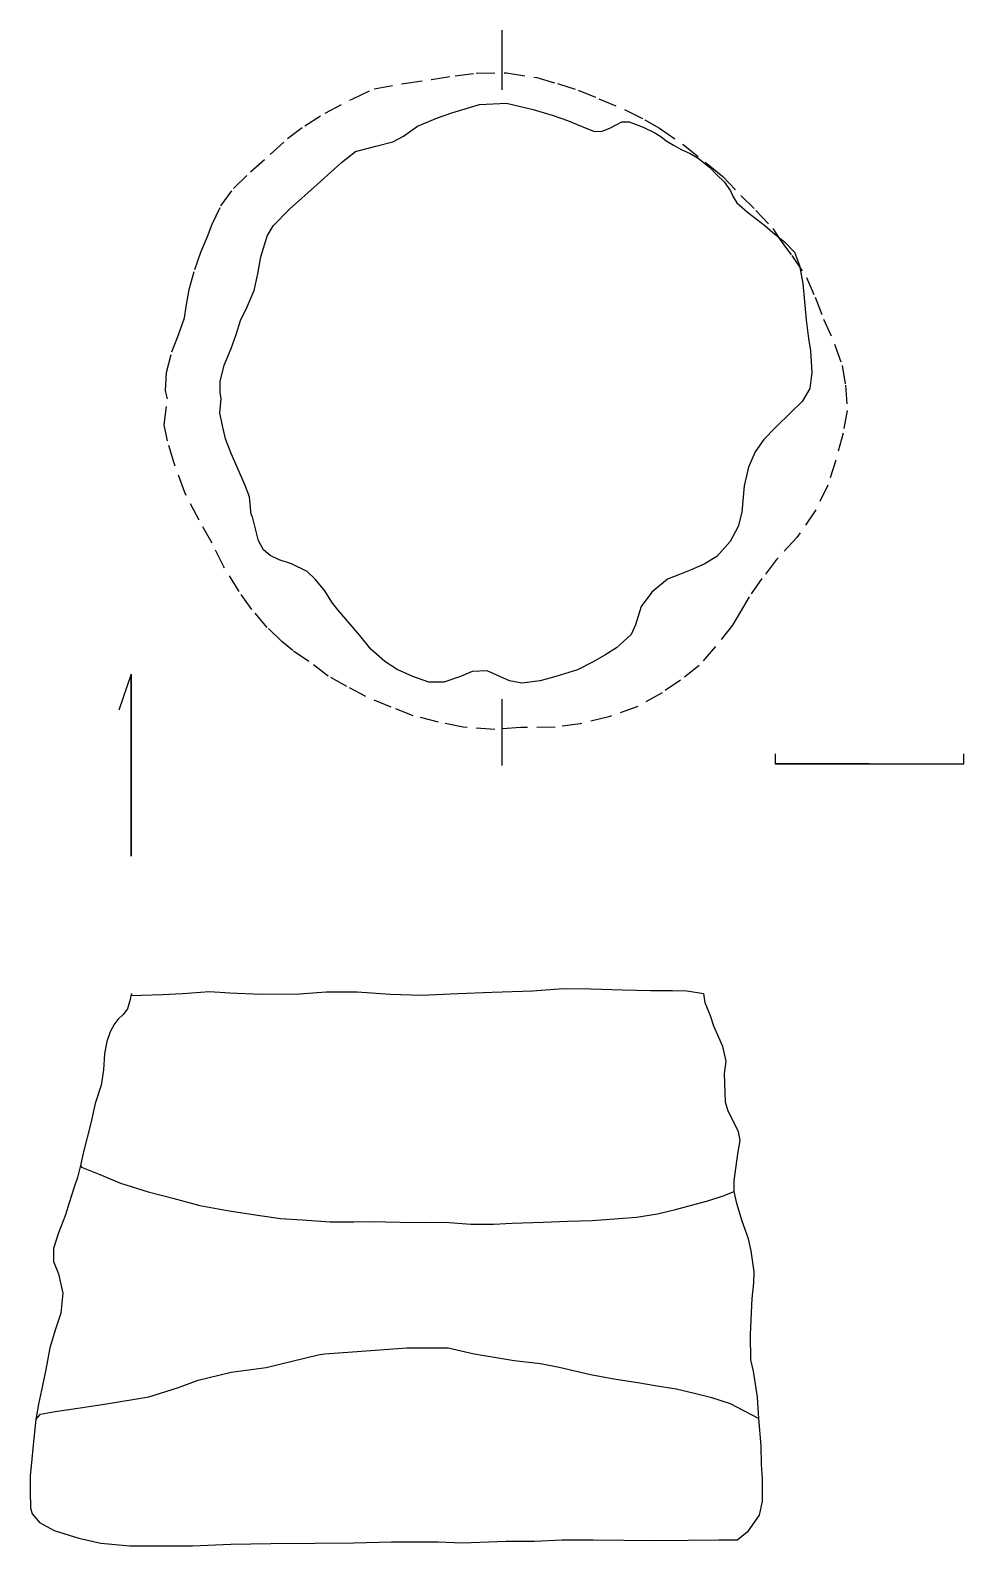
# Model space of a CAD drawing. Extents: x 3.6 to 16.2, y 0.1 to 20.6.
import ezdxf

# ---------------------------------------------------------------- set-up
doc = ezdxf.new("R2010")
doc.units = 0
doc.linetypes.add('HIDDEN', pattern=[0.375, 0.25, -0.125])
doc.layers.add('LAYER1', color=7, linetype='CONTINUOUS')
doc.layers.add('LAYER25', color=7, linetype='CONTINUOUS')

msp = doc.modelspace()

# ---------------------------------------------------------------- linework, layer by layer
at = {"layer": 'LAYER1', "color": 3, "linetype": 'CONTINUOUS'}
for points in [[(9.9714, 20.566), (9.9714, 19.7633)], [(9.9714, 11.5469), (9.9714, 10.6494)]]:
    msp.add_lwpolyline(points, dxfattribs=at)
at = {"layer": 'LAYER1', "color": 7, "linetype": 'HIDDEN'}
msp.add_lwpolyline([(5.4593, 15.5952), (5.4344, 15.7049), (5.4494, 15.9492), (5.5192, 16.2284), (5.6089, 16.4578), (5.6887, 16.6871), (5.7136, 16.8417), (5.7535, 17.071), (5.8283, 17.3402), (5.913, 17.5746), (6.0028, 17.784), (6.0626, 17.9535), (6.1823, 18.1978), (6.3518, 18.4321), (6.5811, 18.6565), (6.8454, 18.8908), (7.0797, 19.1052), (7.314, 19.2797), (7.5882, 19.4492), (7.9622, 19.6436), (8.2513, 19.7782), (8.6502, 19.848), (9.0241, 19.9029), (9.3432, 19.9527), (9.6274, 19.9876), (10.0362, 19.9926), (10.445, 19.9278), (10.7242, 19.848), (11.0034, 19.7583), (11.2826, 19.6436), (11.6466, 19.4891), (11.9008, 19.3594), (12.1003, 19.2448), (12.4243, 19.0204), (12.7634, 18.7512), (12.9528, 18.5966), (13.1971, 18.3374), (13.4015, 18.1379), (13.6309, 17.8937), (13.7306, 17.7391), (13.8852, 17.5297), (14.0846, 17.2306), (14.1993, 16.9663), (14.3139, 16.6722), (14.4635, 16.3331), (14.5632, 16.044), (14.6081, 15.7797), (14.633, 15.4407), (14.5782, 15.1316), (14.4785, 14.7676), (14.3738, 14.4336), (14.2092, 14.0995), (13.955, 13.7256), (13.6807, 13.4315), (13.4813, 13.1722), (13.3118, 12.9279), (13.1872, 12.7185), (13.0874, 12.544), (12.8531, 12.2498), (12.6337, 12.0006), (12.3845, 11.8011), (12.1352, 11.6316), (11.8061, 11.4472), (11.4172, 11.3076), (11.0333, 11.2128), (10.6943, 11.168), (10.2306, 11.163), (9.8767, 11.138), (9.4529, 11.168), (9.1188, 11.2378), (8.7748, 11.3225), (8.4807, 11.4372), (8.1367, 11.5818), (7.8824, 11.7164), (7.6281, 11.856), (7.3689, 12.0554), (7.1545, 12.2), (7.0049, 12.3246), (6.8055, 12.5141), (6.6011, 12.7534), (6.4266, 12.9977), (6.2221, 13.3317), (6.0626, 13.6508), (5.8881, 13.9599), (5.6937, 14.3339), (5.5491, 14.7277), (5.4593, 15.0319), (5.4145, 15.2463), (5.4593, 15.5952)], dxfattribs=at)
at = {"layer": 'LAYER1', "color": 7, "linetype": 'CONTINUOUS'}
for points in [[(6.1872, 15.6002), (6.1723, 15.675), (6.1723, 15.8296), (6.2271, 16.0489), (6.3219, 16.2733), (6.3867, 16.4628), (6.4465, 16.6522), (6.5362, 16.8367), (6.631, 17.0561), (6.6808, 17.2804), (6.7207, 17.5098), (6.8055, 17.789), (6.8852, 17.9285), (7.1096, 18.1529), (7.4785, 18.487), (7.7079, 18.6914), (7.8076, 18.7811), (7.997, 18.9307), (8.2713, 19.0055), (8.5006, 19.0603), (8.6452, 19.1401), (8.8346, 19.2747), (9.1039, 19.3844), (9.2983, 19.4542), (9.6722, 19.5639), (10.0362, 19.5838), (10.3952, 19.499), (10.6644, 19.4193), (10.8588, 19.3495), (11.1181, 19.2398), (11.2228, 19.1999), (11.3275, 19.2049), (11.4322, 19.2448), (11.5917, 19.3295), (11.6914, 19.3295), (11.8809, 19.2597), (12.0355, 19.1849), (12.1202, 19.1351), (12.19, 19.0753), (12.2997, 19.0104), (12.3944, 18.9606), (12.5141, 18.9057), (12.6238, 18.8409), (12.7733, 18.7213), (12.878, 18.6116), (12.9728, 18.5219), (13.0575, 18.4022), (13.0924, 18.3224), (13.1423, 18.2377), (13.2869, 18.113), (13.5212, 17.9335), (13.6309, 17.8388), (13.7854, 17.7142), (13.9201, 17.5746), (13.9899, 17.3951), (14.0347, 17.1508), (14.0547, 16.9065), (14.0796, 16.6622), (14.1095, 16.4079), (14.1394, 16.2434), (14.1544, 15.9492), (14.1295, 15.7348), (14.0248, 15.5604), (13.8702, 15.4108), (13.6608, 15.2064), (13.5062, 15.0468), (13.3916, 14.8823), (13.3018, 14.6729), (13.242, 14.4236), (13.2121, 14.0696), (13.1622, 13.8752), (13.0525, 13.6708), (12.8731, 13.4713), (12.7035, 13.3666), (12.529, 13.2919), (12.3695, 13.227), (12.21, 13.1622), (11.9956, 12.9877), (11.851, 12.7933), (11.7762, 12.549), (11.7164, 12.4194), (11.5219, 12.2399), (11.3624, 12.1402), (11.1979, 12.0454), (10.9935, 11.9407), (10.6993, 11.851), (10.4899, 11.7912), (10.2406, 11.7613), (10.0761, 11.7912), (9.9465, 11.851), (9.7769, 11.9258), (9.5725, 11.9208), (9.413, 11.851), (9.1886, 11.7762), (8.9892, 11.7762), (8.7698, 11.851), (8.5604, 11.9457), (8.3959, 12.0554), (8.2064, 12.2199), (8.0569, 12.4044), (7.9273, 12.559), (7.7577, 12.7484), (7.678, 12.8531), (7.5832, 13.0077), (7.4536, 13.1622), (7.3439, 13.2669), (7.1345, 13.3716), (6.97, 13.4265), (6.8454, 13.4813), (6.7556, 13.5611), (6.6908, 13.6807), (6.606, 14.0048), (6.5911, 14.0347), (6.5662, 14.274), (6.5113, 14.4286), (6.4016, 14.6729), (6.3219, 14.8574), (6.2421, 15.0568), (6.1972, 15.2562), (6.1673, 15.4058), (6.1872, 15.6002)], [(4.9707, 11.8809), (4.8027, 11.3961)], [(4.9707, 11.8809), (4.9707, 9.4279)], [(4.9707, 9.4279), (4.9707, 11.8809)], [(13.6608, 10.8095), (13.6608, 10.6744)], [(13.6608, 10.6744), (14.931, 10.6741)], [(14.931, 10.6741), (13.6608, 10.6744)], [(14.931, 10.6741), (16.2052, 10.6736)], [(4.9807, 7.5783), (4.9658, 7.5483), (4.9558, 7.4935), (4.9209, 7.3689), (4.8611, 7.2941), (4.7962, 7.2293), (4.7464, 7.1694), (4.6866, 7.0597), (4.6417, 6.9301), (4.6118, 6.7606), (4.5968, 6.5462), (4.5669, 6.3418), (4.4871, 6.0925), (4.4273, 5.8283), (4.3226, 5.4244), (4.2877, 5.2549), (4.2478, 5.0954), (4.2029, 4.9658), (4.1331, 4.7514), (4.0833, 4.5918), (3.9886, 4.3475), (3.9237, 4.1381), (3.9237, 3.9636), (3.9886, 3.7941), (4.0484, 3.5349), (4.0235, 3.2656), (3.9487, 3.0512), (3.8739, 2.797), (3.819, 2.5078), (3.7742, 2.2884), (3.7193, 2.0392), (3.6844, 1.8298), (3.6495, 1.4907), (3.6246, 1.2464), (3.6096, 1.0769), (3.6096, 0.8625), (3.6146, 0.6382), (3.6346, 0.5584), (3.7343, 0.4437), (3.9337, 0.334), (4.2628, 0.2293), (4.5619, 0.1645), (4.9508, 0.1296), (5.3696, 0.1296), (5.7984, 0.1296), (6.3169, 0.1496), (6.8553, 0.1595), (7.4536, 0.1645), (7.9771, 0.1695), (8.4857, 0.1795), (9.1138, 0.1795), (9.4429, 0.1695), (10.0312, 0.1895), (10.4151, 0.1895), (10.789, 0.2094), (11.2029, 0.2094), (11.6167, 0.2044), (12.0404, 0.1994), (12.4892, 0.2044), (12.903, 0.2094), (13.1473, 0.2094), (13.3018, 0.3291), (13.4514, 0.5434), (13.4913, 0.7279), (13.4913, 1.037), (13.4763, 1.2265), (13.4713, 1.4758), (13.4414, 1.8447), (13.4215, 2.1339), (13.3666, 2.4829), (13.3317, 2.6374), (13.3268, 2.9715), (13.3367, 3.1759), (13.3517, 3.4651), (13.3716, 3.6745), (13.3766, 3.824), (13.3367, 4.1082), (13.3018, 4.2678), (13.2171, 4.5071), (13.1423, 4.7464), (13.1074, 4.9059), (13.1074, 5.0505), (13.1423, 5.3148), (13.1622, 5.4394), (13.1872, 5.5939), (13.1672, 5.7136), (13.0276, 5.9878), (12.9927, 6.1125), (12.9778, 6.4964), (12.9977, 6.6659), (12.9528, 6.8603), (12.8332, 7.1345), (12.7883, 7.2741), (12.7185, 7.4486), (12.6986, 7.5783)], [(4.9658, 7.5483), (5.3995, 7.5633), (5.6637, 7.5783), (6.0277, 7.6032), (6.3019, 7.5832), (6.7207, 7.5683), (7.2442, 7.5733), (7.6032, 7.5982), (8.022, 7.5982), (8.4707, 7.5683), (8.8945, 7.5533), (9.3781, 7.5783), (9.8418, 7.5932), (10.3852, 7.6132), (10.799, 7.6431), (11.1729, 7.6381), (11.6017, 7.6281), (11.9806, 7.6181), (12.2748, 7.6181), (12.4692, 7.6132), (12.6986, 7.5783)], [(4.2877, 5.2549), (4.3027, 5.235), (4.547, 5.1353), (4.8261, 5.0206), (5.2001, 4.9009), (5.5341, 4.8162), (5.8981, 4.7165), (6.2919, 4.6467), (6.7058, 4.5819), (6.985, 4.542), (7.2791, 4.522), (7.658, 4.4971), (7.9771, 4.4971), (8.2064, 4.5021), (8.6003, 4.4921), (8.9294, 4.4871), (9.2036, 4.4921), (9.5526, 4.4672), (9.8617, 4.4672), (10.111, 4.4772), (10.5298, 4.4921), (10.8588, 4.5071), (11.1929, 4.517), (11.5519, 4.542), (11.7912, 4.5619), (12.0754, 4.6068), (12.3147, 4.6616), (12.5988, 4.7414), (12.7534, 4.7813), (12.9578, 4.8461), (13.1074, 4.9059)], [(3.6844, 1.8298), (3.7492, 1.9045), (3.9437, 1.9394), (4.2827, 1.9893), (4.6367, 2.0441), (5.2101, 2.1389), (5.6089, 2.2635), (5.8731, 2.3632), (6.3219, 2.4679), (6.7905, 2.5327), (7.1445, 2.6175), (7.4935, 2.7022), (7.5783, 2.7172), (7.9572, 2.7421), (8.3261, 2.772), (8.6901, 2.797), (9.2485, 2.797), (9.5975, 2.7172), (10.1409, 2.6275), (10.4949, 2.5876), (10.7442, 2.5377), (11.168, 2.438), (11.482, 2.3782), (11.8061, 2.3283), (12.0404, 2.2884), (12.3246, 2.2436), (12.5739, 2.1887), (12.7883, 2.1339), (13.0525, 2.0491), (13.4414, 1.8447)]]:
    msp.add_lwpolyline(points, dxfattribs=at)
at = {"layer": 'LAYER25', "color": 7, "linetype": 'CONTINUOUS'}
msp.add_lwpolyline([(16.2052, 10.6736), (16.2052, 10.8067)], dxfattribs=at)

doc.saveas('drawing.dxf')
